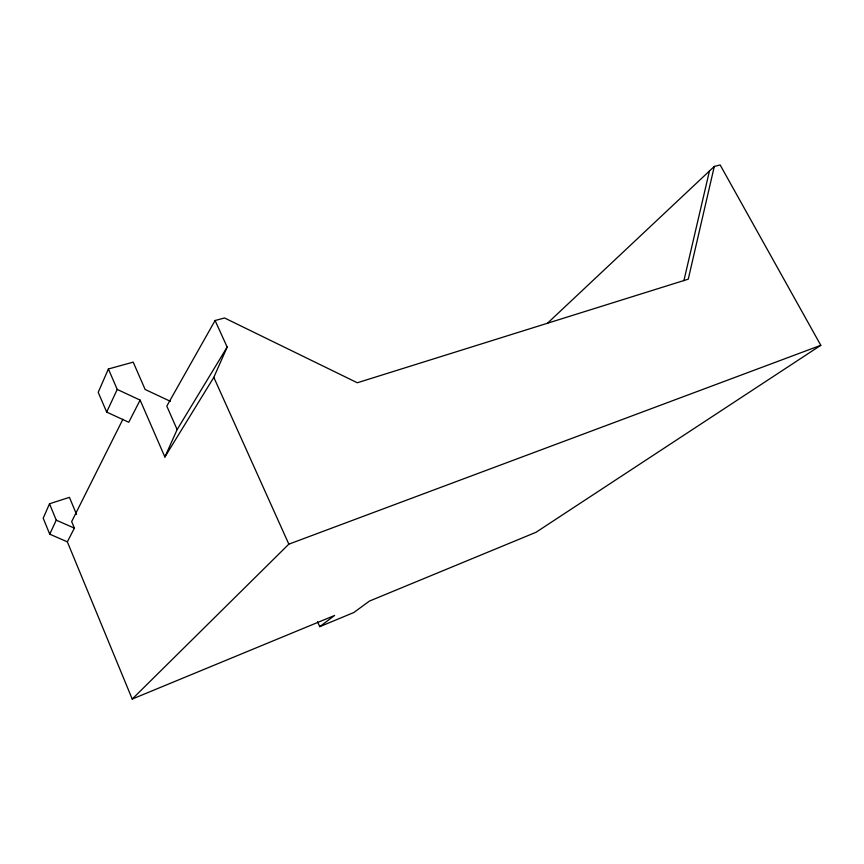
<?xml version="1.0" encoding="UTF-8"?>
<svg xmlns="http://www.w3.org/2000/svg" width="864" height="864" viewBox="0 0 864 864"><rect width="100%" height="100%" fill="white"/><g stroke="black" fill="none" stroke-linecap="round" stroke-linejoin="round"><path stroke-width="1.3" d="M317.542 621.756L319.756 626.67L353.84 612.511L369.457 601.074L535.982 532.3L820.8 345.308L720.144 164.948L714.29 166.45L688.262 279.169L357.318 382.763L224.543 317.974L215.093 320.512L166.795 406.091L177.131 429.602L164.884 456.991L140.13 400.118L117.234 389.437L108.4 368.982L133.196 362.135L145.141 389.48L170.402 401.328M683.888 280.714L709.441 171.007M76.54 514.415L69.444 497.351L49.507 503.777L43.2 518.216L49.734 534.157L67.349 541.847L132.214 699.052L334.573 615.481L319.756 626.67M108.4 368.982L98.204 392.31L106.672 412.074L128.758 422.269L140.13 400.118M164.884 456.991L213.808 377.363L227.167 347.069L215.093 320.512M49.734 534.157L56.257 520.16L49.507 503.777M106.672 412.074L117.234 389.437M122.936 419.191L71.669 521.586L74.39 528.142L67.349 541.847M177.131 429.602L227.167 347.069M132.214 699.052L288.835 544.158L820.8 345.308M547.474 323.244L714.29 166.45M56.257 520.16L74.39 528.142M213.808 377.363L288.835 544.158"/></g></svg>
